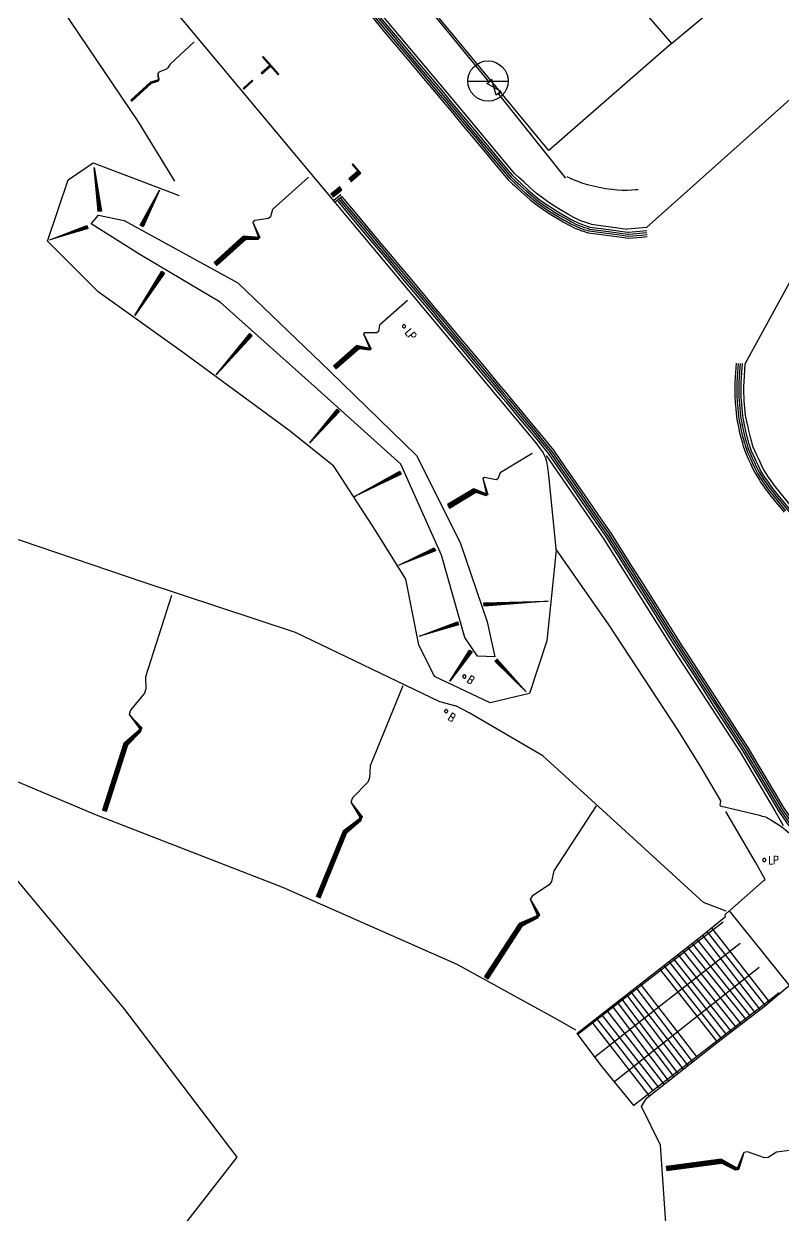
# Model space of a CAD drawing. Extents: x 427500 to 429848, y 434500 to 436505.
# Drawn here: x 429253.1 to 429290.8, y 435198.9 to 435258.1 of the extents above; entities that cross this region are included whole.
import ezdxf

# ---------------------------------------------------------------- set-up
doc = ezdxf.new("R2010")
doc.units = 0
doc.layers.get('0').update_dxf_attribs({"color": 222})
doc.layers.add('LPTIP_Ex_Base', color=8, linetype='Continuous')
doc.styles.get("Standard").update_dxf_attribs({"font": 'romans.shx'})

# ---------------------------------------------------------------- blocks, each defined once
blk = doc.blocks.new('MH_LINE')
at = {"color": 0, "linetype": 'ByBlock', "flags": 128}
blk.add_lwpolyline([(-0.5, 0), (0.5, 0)], dxfattribs=at)
blk = doc.blocks.new('GATE')
at = {"color": 0, "linetype": 'ByBlock', "flags": 128}
for points in [[(-0.450902, 0), (-0.451904, 0.007014), (-0.455912, 0.014028), (-0.460922, 0.019038), (-0.467936, 0.023046), (-0.475952, 0.024048), (-0.482966, 0.023046), (-0.48998, 0.019038), (-0.49499, 0.014028), (-0.498998, 0.007014), (-0.5, 0), (-0.498998, -0.007014), (-0.49499, -0.014028), (-0.48998, -0.019038), (-0.482966, -0.023046), (-0.475952, -0.024048), (-0.467936, -0.023046), (-0.460922, -0.019038), (-0.455912, -0.014028), (-0.451904, -0.007014)], [(-0.475952, 0.024048), (-0.475952, 0.078156), (0.475952, -0.078156), (0.475952, -0.024048)], [(-0.475952, -0.024048), (-0.475952, -0.078156), (0.475952, 0.078156), (0.475952, 0.024048)], [(-0.450902, 0), (-0.451904, -0.007014)], [(0.5, 0), (0.498998, 0.007014), (0.49499, 0.014028), (0.48998, 0.019038), (0.482966, 0.023046), (0.475952, 0.024048), (0.467936, 0.023046), (0.460922, 0.019038), (0.455912, 0.014028), (0.451904, 0.007014), (0.450902, 0), (0.451904, -0.007014), (0.455912, -0.014028), (0.460922, -0.019038), (0.467936, -0.023046), (0.475952, -0.024048), (0.482966, -0.023046), (0.48998, -0.019038), (0.49499, -0.014028), (0.498998, -0.007014)], [(0.5, 0), (0.498998, -0.007014)]]:
    blk.add_lwpolyline(points, dxfattribs=at)
blk = doc.blocks.new('CIRCL')
at = {"color": 0, "linetype": 'ByBlock', "flags": 128}
for points in [[(0.5, 0), (0.475, 0.154), (0.404, 0.293), (0.293, 0.404), (0.154, 0.475), (0, 0.5), (-0.154, 0.475), (-0.293, 0.404), (-0.404, 0.293), (-0.475, 0.154), (-0.5, 0), (-0.475, -0.154), (-0.404, -0.293), (-0.293, -0.404), (-0.154, -0.475), (0, -0.5), (0.154, -0.475), (0.293, -0.404), (0.404, -0.293), (0.475, -0.154)], [(0.5, 0), (0.475, -0.154)]]:
    blk.add_lwpolyline(points, dxfattribs=at)
blk = doc.blocks.new('MH_BANK_L')
at = {"color": 0, "linetype": 'ByBlock', "flags": 128}
for points in [[(-0.19, 0.02005), (-0.5, 0.02005)], [(-0.5, 0.02005), (-0.5, 0.00005)], [(-0.5, 0.01905), (-0.19, 0.01905)], [(-0.5, 0.01795), (-0.19, 0.01795)], [(-0.5, 0.01695), (-0.19, 0.01695)], [(-0.5, 0.01595), (-0.19, 0.01595)], [(-0.5, 0.01495), (-0.19, 0.01495)], [(-0.5, 0.01395), (-0.19, 0.01395)], [(-0.5, 0.01305), (-0.19, 0.01305)], [(-0.5, 0.01205), (-0.19, 0.01205)], [(-0.5, 0.01105), (-0.19, 0.01105)], [(-0.5, 0.01005), (-0.19, 0.01005)], [(-0.5, 0.00905), (-0.19, 0.00905)], [(-0.5, 0.00805), (-0.19, 0.00805)], [(-0.5, 0.00695), (-0.19, 0.00695)], [(-0.5, 0.00595), (-0.19, 0.00595)], [(-0.5, 0.00495), (-0.19, 0.00495)], [(-0.5, 0.00405), (-0.19, 0.00405)], [(-0.5, 0.00295), (-0.19, 0.00295)], [(-0.5, 0.00195), (-0.19, 0.00195)], [(-0.5, 0.00105), (-0.19, 0.00105)], [(-0.5, 0.00005), (-0.19, 0.00005)], [(-0.19, 0.00005), (-0.19, 0.02005)], [(-0.1, -0.04005), (-0.19, 0.02005)], [(-0.19, 0.01905), (-0.101, -0.03995)], [(-0.19, 0.01795), (-0.102, -0.04005)], [(-0.19, 0.01695), (-0.1031, -0.03995)], [(-0.19, 0.01595), (-0.1042, -0.04005)], [(-0.19, 0.01495), (-0.1052, -0.03995)], [(-0.19, 0.01395), (-0.1062, -0.03995)], [(-0.19, 0.01305), (-0.1072, -0.03995)], [(-0.19, 0.01205), (-0.108, -0.03995)], [(-0.19, 0.01105), (-0.109, -0.03995)], [(-0.19, 0.01005), (-0.11, -0.04005)], [(-0.19, 0.00905), (-0.1112, -0.03995)], [(-0.19, 0.00805), (-0.19, 0.00695)], [(-0.19, 0.00805), (-0.1124, -0.04005)], [(-0.19, 0.00695), (-0.1135, -0.03995)], [(-0.19, 0.00595), (-0.1144, -0.03995)], [(-0.19, 0.00495), (-0.1154, -0.03995)], [(-0.19, 0.00405), (-0.1163, -0.03995)], [(-0.19, 0.00295), (-0.1173, -0.03995)], [(-0.19, 0.00195), (-0.1183, -0.03995)], [(-0.19, 0.00105), (-0.1191, -0.04005)], [(-0.19, 0.00005), (-0.12, -0.04005)], [(-0.0601, 0.04005), (-0.11, -0.04005)], [(-0.0601, 0.04005), (-0.109, -0.03995)], [(-0.0601, 0.04005), (-0.108, -0.03995)], [(-0.0601, 0.04005), (-0.1072, -0.03995)], [(-0.0601, 0.04005), (-0.1062, -0.03995)], [(-0.0601, 0.04005), (-0.1058, -0.03085)], [(-0.0601, 0.04005), (-0.1055, -0.03155)], [(-0.0601, 0.04005), (-0.1052, -0.03995)], [(-0.0601, 0.04005), (-0.1042, -0.04005)], [(-0.0601, 0.04005), (-0.1031, -0.03995)], [(-0.0601, 0.04005), (-0.102, -0.04005)], [(-0.0601, 0.04005), (-0.101, -0.03995)], [(-0.0601, 0.04005), (-0.1, -0.04005)], [(-0.0601, 0.04005), (-0.1, -0.04005)], [(-0.04, 0.04005), (-0.0601, 0.04005)], [(0.05, 0.00005), (-0.04, 0.04005)], [(0.07, 0.00005), (0.05, 0.00005)], [(0.12, 0.02005), (0.07, 0.00005)], [(0.5, 0.02005), (0.12, 0.02005)], [(-0.1, -0.04005), (-0.12, -0.04005)], [(-0.1058, -0.03085), (-0.1137, -0.03085)], [(-0.1055, -0.03155), (-0.1127, -0.03155)], [(-0.1059, -0.03225), (-0.1116, -0.03225)], [(-0.1065, -0.03295), (-0.1105, -0.03295)], [(-0.107, -0.03375), (-0.1094, -0.03375)], [(-0.1075, -0.03445), (-0.1083, -0.03445)], [(-0.1055, -0.03155), (-0.1077, -0.03485)]]:
    blk.add_lwpolyline(points, dxfattribs=at)
blk = doc.blocks.new('MH_BANK_S')
at = {"color": 0, "linetype": 'ByBlock', "flags": 128}
for points in [[(-0.5, -0.109), (-0.5, 0.109)], [(-0.5, 0.109), (0.5, 0)], [(-0.5, -0.109), (-0.5, 0.109)], [(0.5, 0), (-0.5, -0.109)], [(-0.495, -0.109), (-0.495, 0.109)], [(-0.49, -0.108), (-0.49, 0.108)], [(-0.485, -0.108), (-0.485, 0.108)], [(-0.48, -0.107), (-0.48, 0.107)], [(-0.475, -0.107), (-0.475, 0.107)], [(-0.47, -0.106), (-0.47, 0.106)], [(-0.465, -0.105), (-0.465, 0.106)], [(-0.46, -0.105), (-0.46, 0.105)], [(-0.455, -0.104), (-0.455, 0.105)], [(-0.45, -0.104), (-0.45, 0.104)], [(-0.445, -0.103), (-0.445, 0.103)], [(-0.44, -0.103), (-0.44, 0.103)], [(-0.435, -0.102), (-0.435, 0.102)], [(-0.43, -0.102), (-0.43, 0.102)], [(-0.425, -0.101), (-0.425, 0.101)], [(-0.42, -0.101), (-0.42, 0.101)], [(-0.415, -0.1), (-0.415, 0.1)], [(-0.41, -0.099), (-0.41, 0.1)], [(-0.405, -0.099), (-0.405, 0.099)], [(-0.4, -0.098), (-0.4, 0.098)], [(-0.395, -0.098), (-0.395, 0.098)], [(-0.39, -0.097), (-0.39, 0.097)], [(-0.385, -0.097), (-0.385, 0.097)], [(-0.38, -0.096), (-0.38, 0.096)], [(-0.375, -0.096), (-0.375, 0.096)], [(-0.37, -0.095), (-0.37, 0.095)], [(-0.365, -0.094), (-0.365, 0.095)], [(-0.36, -0.094), (-0.36, 0.094)], [(-0.355, -0.093), (-0.355, 0.094)], [(-0.35, -0.093), (-0.35, 0.093)], [(-0.345, -0.092), (-0.345, 0.092)], [(-0.34, -0.092), (-0.34, 0.092)], [(-0.335, -0.091), (-0.335, 0.091)], [(-0.33, -0.091), (-0.33, 0.091)], [(-0.325, -0.09), (-0.325, 0.09)], [(-0.32, -0.09), (-0.32, 0.09)], [(-0.315, -0.089), (-0.315, 0.089)], [(-0.31, -0.088), (-0.31, 0.089)], [(-0.305, -0.088), (-0.305, 0.088)], [(-0.3, -0.087), (-0.3, 0.088)], [(-0.295, -0.087), (-0.295, 0.087)], [(-0.29, -0.086), (-0.29, 0.086)], [(-0.285, -0.086), (-0.285, 0.086)], [(-0.28, -0.085), (-0.28, 0.085)], [(-0.275, -0.085), (-0.275, 0.085)], [(-0.27, -0.084), (-0.27, 0.084)], [(-0.265, -0.084), (-0.265, 0.084)], [(-0.26, -0.083), (-0.26, 0.083)], [(-0.255, -0.082), (-0.255, 0.083)], [(-0.25, -0.082), (-0.25, 0.082)], [(-0.245, -0.081), (-0.245, 0.082)], [(-0.24, -0.081), (-0.24, 0.081)], [(-0.235, -0.08), (-0.235, 0.08)], [(-0.23, -0.08), (-0.23, 0.08)], [(-0.225, -0.079), (-0.225, 0.079)], [(-0.22, -0.079), (-0.22, 0.079)], [(-0.215, -0.078), (-0.215, 0.078)], [(-0.21, -0.078), (-0.21, 0.078)], [(-0.205, -0.077), (-0.205, 0.077)], [(-0.2, -0.076), (-0.2, 0.077)], [(-0.195, -0.076), (-0.195, 0.076)], [(-0.19, -0.075), (-0.19, 0.076)], [(-0.185, -0.075), (-0.185, 0.075)], [(-0.18, -0.074), (-0.18, 0.074)], [(-0.175, -0.074), (-0.175, 0.074)], [(-0.17, -0.073), (-0.17, 0.073)], [(-0.165, -0.073), (-0.165, 0.073)], [(-0.16, -0.072), (-0.16, 0.072)], [(-0.155, -0.072), (-0.155, 0.072)], [(-0.15, -0.071), (-0.15, 0.071)], [(-0.145, -0.07), (-0.145, 0.071)], [(-0.14, -0.07), (-0.14, 0.07)], [(-0.135, -0.069), (-0.135, 0.07)], [(-0.13, -0.069), (-0.13, 0.069)], [(-0.125, -0.068), (-0.125, 0.068)], [(-0.12, -0.068), (-0.12, 0.068)], [(-0.115, -0.067), (-0.115, 0.067)], [(-0.11, -0.067), (-0.11, 0.067)], [(-0.105, -0.066), (-0.105, 0.066)], [(-0.1, -0.066), (-0.1, 0.066)], [(-0.095, -0.065), (-0.095, 0.065)], [(-0.09, -0.064), (-0.09, 0.065)], [(-0.085, -0.064), (-0.085, 0.064)], [(-0.08, -0.063), (-0.08, 0.063)], [(-0.075, -0.063), (-0.075, 0.063)], [(-0.07, -0.062), (-0.07, 0.062)], [(-0.065, -0.062), (-0.065, 0.062)], [(-0.06, -0.061), (-0.06, 0.061)], [(-0.055, -0.061), (-0.055, 0.061)], [(-0.05, -0.06), (-0.05, 0.06)], [(-0.045, -0.059), (-0.045, 0.06)], [(-0.04, -0.059), (-0.04, 0.059)], [(-0.035, -0.058), (-0.035, 0.059)], [(-0.03, -0.058), (-0.03, 0.058)], [(-0.025, -0.057), (-0.025, 0.057)], [(-0.02, -0.057), (-0.02, 0.057)], [(-0.015, -0.056), (-0.015, 0.056)], [(-0.01, -0.056), (-0.01, 0.056)], [(-0.005, -0.055), (-0.005, 0.055)], [(0, -0.055), (0, 0.055)], [(0.005, -0.054), (0.005, 0.054)], [(0.01, -0.053), (0.01, 0.054)], [(0.015, -0.053), (0.015, 0.053)], [(0.02, -0.052), (0.02, 0.053)], [(0.025, -0.052), (0.025, 0.052)], [(0.03, -0.051), (0.03, 0.051)], [(0.035, -0.051), (0.035, 0.051)], [(0.04, -0.05), (0.04, 0.05)], [(0.045, -0.05), (0.045, 0.05)], [(0.05, -0.049), (0.05, 0.049)], [(0.055, -0.049), (0.055, 0.049)], [(0.06, -0.048), (0.06, 0.048)], [(0.065, -0.047), (0.065, 0.048)], [(0.07, -0.047), (0.07, 0.047)], [(0.075, -0.046), (0.075, 0.047)], [(0.08, -0.046), (0.08, 0.046)], [(0.085, -0.045), (0.085, 0.045)], [(0.09, -0.045), (0.09, 0.045)], [(0.095, -0.044), (0.095, 0.044)], [(0.1, -0.044), (0.1, 0.044)], [(0.105, -0.043), (0.105, 0.043)], [(0.11, -0.043), (0.11, 0.043)], [(0.115, -0.042), (0.115, 0.042)], [(0.12, -0.041), (0.12, 0.042)], [(0.125, -0.041), (0.125, 0.041)], [(0.13, -0.04), (0.13, 0.041)], [(0.135, -0.04), (0.135, 0.04)], [(0.14, -0.039), (0.14, 0.039)], [(0.145, -0.039), (0.145, 0.039)], [(0.15, -0.038), (0.15, 0.038)], [(0.155, -0.038), (0.155, 0.038)], [(0.16, -0.037), (0.16, 0.037)], [(0.165, -0.037), (0.165, 0.037)], [(0.17, -0.036), (0.17, 0.036)], [(0.175, -0.035), (0.175, 0.036)], [(0.18, -0.035), (0.18, 0.035)], [(0.185, -0.034), (0.185, 0.035)], [(0.19, -0.034), (0.19, 0.034)], [(0.195, -0.033), (0.195, 0.033)], [(0.2, -0.033), (0.2, 0.033)], [(0.205, -0.032), (0.205, 0.032)], [(0.21, -0.032), (0.21, 0.032)], [(0.215, -0.031), (0.215, 0.031)], [(0.22, -0.031), (0.22, 0.031)], [(0.225, -0.03), (0.225, 0.03)], [(0.23, -0.029), (0.23, 0.03)], [(0.235, -0.029), (0.235, 0.029)], [(0.24, -0.028), (0.24, 0.028)], [(0.245, -0.028), (0.245, 0.028)], [(0.25, -0.027), (0.25, 0.027)], [(0.255, -0.027), (0.255, 0.027)], [(0.26, -0.026), (0.26, 0.026)], [(0.265, -0.026), (0.265, 0.026)], [(0.27, -0.025), (0.27, 0.025)], [(0.275, -0.025), (0.275, 0.025)], [(0.28, -0.024), (0.28, 0.024)], [(0.285, -0.023), (0.285, 0.024)], [(0.29, -0.023), (0.29, 0.023)], [(0.295, -0.022), (0.295, 0.022)], [(0.3, -0.022), (0.3, 0.022)], [(0.305, -0.021), (0.305, 0.021)], [(0.31, -0.021), (0.31, 0.021)], [(0.315, -0.02), (0.315, 0.02)], [(0.32, -0.02), (0.32, 0.02)], [(0.325, -0.019), (0.325, 0.019)], [(0.33, -0.018), (0.33, 0.019)], [(0.335, -0.018), (0.335, 0.018)], [(0.34, -0.017), (0.34, 0.018)], [(0.345, -0.017), (0.345, 0.017)], [(0.35, -0.016), (0.35, 0.016)], [(0.355, -0.016), (0.355, 0.016)], [(0.36, -0.015), (0.36, 0.015)], [(0.365, -0.015), (0.365, 0.015)], [(0.37, -0.014), (0.37, 0.014)], [(0.375, -0.014), (0.375, 0.014)], [(0.38, -0.013), (0.38, 0.013)], [(0.385, -0.012), (0.385, 0.013)], [(0.39, -0.012), (0.39, 0.012)], [(0.395, -0.011), (0.395, 0.012)], [(0.4, -0.011), (0.4, 0.011)], [(0.405, -0.01), (0.405, 0.01)], [(0.41, -0.01), (0.41, 0.01)], [(0.415, -0.009), (0.415, 0.009)], [(0.42, -0.009), (0.42, 0.009)], [(0.425, -0.008), (0.425, 0.008)], [(0.43, -0.008), (0.43, 0.008)], [(0.435, -0.007), (0.435, 0.007)], [(0.44, -0.006), (0.44, 0.007)], [(0.445, -0.006), (0.445, 0.006)], [(0.45, -0.005), (0.45, 0.006)], [(0.455, -0.005), (0.455, 0.005)], [(0.46, -0.004), (0.46, 0.004)], [(0.465, -0.004), (0.465, 0.004)], [(0.47, -0.003), (0.47, 0.003)], [(0.475, -0.003), (0.475, 0.003)], [(0.48, -0.002), (0.48, 0.002)], [(0.485, -0.002), (0.485, 0.002)], [(0.49, -0.001), (0.49, 0.001)], [(0.495, 0), (0.495, 0.001)]]:
    blk.add_lwpolyline(points, dxfattribs=at)

msp = doc.modelspace()

# ---------------------------------------------------------------- linework, layer by layer
at = {"layer": 'LPTIP_Ex_Base', "color": 251, "true_color": 0x636466}
for p, q in [((429279.72, 435263.56), (429285.25, 435257.1)), ((429285.25, 435257.1), (429289.35, 435260.55)), ((429274.15, 435257.85), (429273.71, 435258.37)), ((429278.99, 435251.99), (429274.15, 435257.85)), ((429285.25, 435257.1), (429279.15, 435251.8)), ((429284.004, 435247.969), (429291.6, 435254.75)), ((429279.15, 435251.8), (429278.99, 435251.99)), ((429288.896, 435241.207), (429291.614, 435246.162)), ((429288.896, 435241.207), (429288.896, 435241.207)), ((429288.896, 435241.207), (429288.896, 435241.207))]:
    msp.add_line(p, q, dxfattribs=at)
at = {"layer": 'LPTIP_Ex_Base', "color": 251, "true_color": 0x636466, "flags": 128}
for points in [[(429260.595, 435250.267), (429258.781, 435253.215), (429254.992, 435258.83), (429249.628, 435264.559), (429241.158, 435274.006), (429233.656, 435282.713), (429225.857, 435291.355), (429221.504, 435296.555), (429214.582, 435305.157), (429208.413, 435311.407), (429201.187, 435316.07), (429198.158, 435317.935)], [(429258.209, 435261.59), (429264.695, 435253.809), (429271.344, 435245.855), (429276.661, 435239.507), (429278.509, 435237.282), (429278.682, 435237.058), (429278.796, 435236.902), (429278.872, 435236.783), (429278.928, 435236.67), (429278.985, 435236.532), (429279.039, 435236.354), (429279.078, 435236.156), (429279.105, 435235.962), (429279.125, 435235.794), (429279.142, 435235.676), (429279.501, 435232.015)], [(429281.252, 435248.135), (429281.148, 435248.17), (429281.007, 435248.214), (429280.834, 435248.273), (429280.631, 435248.356), (429280.402, 435248.468), (429280.133, 435248.618), (429279.82, 435248.799), (429279.486, 435249.002), (429279.153, 435249.219), (429278.841, 435249.439), (429278.532, 435249.684), (429278.213, 435249.96), (429277.91, 435250.236), (429277.65, 435250.478), (429277.459, 435250.654), (429274.357, 435254.381), (429268.522, 435261.34)], [(429270.364, 435258.442), (429271.007, 435257.676), (429271.649, 435256.91), (429272.292, 435256.143), (429272.934, 435255.377), (429273.577, 435254.611), (429274.012, 435254.092), (429274.218, 435253.844), (429274.858, 435253.075), (429275.498, 435252.307), (429276.138, 435251.538), (429276.778, 435250.77), (429277.135, 435250.341), (429277.344, 435250.148), (429277.464, 435250.037), (429277.606, 435249.904), (429277.914, 435249.624), (429278.21, 435249.368), (429278.246, 435249.337), (429278.57, 435249.079), (429278.9, 435248.846), (429279.019, 435248.769), (429279.247, 435248.621), (429279.59, 435248.412), (429279.874, 435248.247), (429279.911, 435248.226), (429280.193, 435248.07), (429280.445, 435247.946), (429280.675, 435247.852), (429280.784, 435247.814), (429280.868, 435247.786), (429281.009, 435247.742), (429281.108, 435247.708), (429281.771, 435247.619), (429282.762, 435247.487), (429283.091, 435247.444), (429283.768, 435247.498), (429284.04, 435247.52), (429284.04, 435247.52)], [(429270.441, 435258.506), (429271.083, 435257.74), (429271.726, 435256.974), (429272.368, 435256.208), (429273.011, 435255.441), (429273.654, 435254.675), (429274.088, 435254.156), (429274.295, 435253.908), (429274.935, 435253.139), (429275.575, 435252.371), (429276.215, 435251.602), (429276.855, 435250.834), (429277.203, 435250.415), (429277.412, 435250.221), (429277.532, 435250.11), (429277.673, 435249.978), (429277.981, 435249.698), (429278.275, 435249.443), (429278.308, 435249.415), (429278.632, 435249.157), (429278.958, 435248.928), (429279.073, 435248.853), (429279.3, 435248.706), (429279.642, 435248.498), (429279.924, 435248.334), (429279.96, 435248.314), (429280.241, 435248.158), (429280.489, 435248.035), (429280.713, 435247.945), (429280.817, 435247.909), (429280.898, 435247.881), (429281.039, 435247.837), (429281.14, 435247.803), (429281.784, 435247.718), (429282.776, 435247.586), (429283.083, 435247.544), (429283.76, 435247.598), (429284.032, 435247.62), (429284.032, 435247.62)], [(429270.631, 435258.435), (429271.273, 435257.669), (429271.916, 435256.903), (429272.559, 435256.137), (429273.201, 435255.37), (429273.844, 435254.604), (429274.165, 435254.221), (429274.485, 435253.837), (429275.124, 435253.068), (429275.764, 435252.3), (429276.404, 435251.531), (429277.044, 435250.763), (429277.28, 435250.479), (429277.48, 435250.295), (429277.741, 435250.052), (429277.748, 435250.046), (429278.048, 435249.773), (429278.372, 435249.492), (429278.504, 435249.387), (429278.692, 435249.238), (429279.012, 435249.012), (429279.326, 435248.809), (429279.354, 435248.79), (429279.692, 435248.584), (429280.009, 435248.401), (429280.19, 435248.3), (429280.287, 435248.246), (429280.527, 435248.128), (429280.745, 435248.039), (429280.929, 435247.976), (429281.071, 435247.932), (429281.12, 435247.915), (429281.181, 435247.896), (429282.119, 435247.77), (429283.075, 435247.643), (429283.121, 435247.647), (429284.024, 435247.72), (429284.024, 435247.72)], [(429270.708, 435258.5), (429271.35, 435257.733), (429271.993, 435256.967), (429272.635, 435256.201), (429273.278, 435255.435), (429273.92, 435254.668), (429274.242, 435254.285), (429274.562, 435253.901), (429275.201, 435253.132), (429275.841, 435252.364), (429276.481, 435251.595), (429277.121, 435250.827), (429277.348, 435250.553), (429277.548, 435250.368), (429277.809, 435250.125), (429277.815, 435250.119), (429278.113, 435249.849), (429278.437, 435249.568), (429278.567, 435249.465), (429278.75, 435249.319), (429279.07, 435249.094), (429279.38, 435248.893), (429279.406, 435248.876), (429279.744, 435248.67), (429280.059, 435248.487), (429280.239, 435248.387), (429280.332, 435248.336), (429280.571, 435248.218), (429280.783, 435248.132), (429280.961, 435248.071), (429281.101, 435248.027), (429281.152, 435248.01), (429281.194, 435247.995), (429282.132, 435247.869), (429283.067, 435247.743), (429283.113, 435247.747), (429284.016, 435247.819), (429284.016, 435247.819)], [(429197.398, 435251.038), (429203.636, 435249.048), (429206.794, 435248.067), (429213.655, 435245.608), (429222.057, 435242.86), (429230.345, 435240.033), (429238.123, 435237.43), (429244.435, 435235.331), (429258.999, 435230.382), (429266.57, 435227.886), (429273.727, 435224.435), (429274.534, 435224.22)], [(429279.516, 435231.946), (429279.062, 435227.449), (429278.197, 435224.831), (429276.25, 435224.372), (429273.487, 435225.69), (429272.698, 435227.251), (429272.058, 435230.506), (429270.578, 435232.888), (429268.485, 435236.123), (429266.265, 435237.895), (429261.028, 435241.751), (429256.792, 435244.787), (429254.264, 435247.301), (429255.297, 435250.342), (429256.537, 435251.18), (429260.813, 435249.563)], [(429280.051, 435250.5), (429280.184, 435250.444), (429280.368, 435250.363), (429280.589, 435250.271), (429280.832, 435250.18), (429281.082, 435250.102), (429281.355, 435250.036), (429281.658, 435249.972), (429281.972, 435249.916), (429282.276, 435249.869), (429282.549, 435249.837), (429282.801, 435249.824), (429283.045, 435249.829), (429283.267, 435249.842), (429283.452, 435249.857), (429283.586, 435249.865)], [(429268.827, 435249.591), (429268.49, 435249.314), (429268.49, 435249.314)], [(429268.89, 435249.514), (429268.554, 435249.237), (429268.554, 435249.237)], [(429268.675, 435249.282), (429269.316, 435248.514), (429269.958, 435247.747), (429270.599, 435246.98), (429271.24, 435246.213), (429271.459, 435245.951), (429271.882, 435245.446), (429272.524, 435244.679), (429273.166, 435243.913), (429273.808, 435243.146), (429274.451, 435242.379), (429275.093, 435241.613), (429275.735, 435240.846), (429276.377, 435240.08), (429276.776, 435239.603), (429277.018, 435239.312), (429277.657, 435238.543), (429278.296, 435237.774), (429278.626, 435237.376), (429278.93, 435237.001), (429279.141, 435236.741), (429279.141, 435236.741)], [(429268.752, 435249.346), (429269.393, 435248.579), (429270.034, 435247.811), (429270.676, 435247.044), (429271.317, 435246.277), (429271.536, 435246.015), (429271.959, 435245.51), (429272.601, 435244.743), (429273.243, 435243.977), (429273.885, 435243.21), (429274.527, 435242.444), (429275.169, 435241.677), (429275.812, 435240.91), (429276.454, 435240.144), (429276.853, 435239.667), (429277.095, 435239.376), (429277.734, 435238.607), (429278.373, 435237.838), (429278.704, 435237.439), (429279.007, 435237.064), (429279.218, 435236.804), (429279.218, 435236.804)], [(429268.82, 435249.42), (429269.461, 435248.653), (429270.103, 435247.885), (429270.744, 435247.118), (429271.385, 435246.351), (429271.612, 435246.079), (429272.027, 435245.584), (429272.669, 435244.817), (429273.311, 435244.051), (429273.954, 435243.284), (429274.596, 435242.518), (429275.238, 435241.751), (429275.88, 435240.984), (429276.522, 435240.218), (429276.93, 435239.731), (429277.163, 435239.45), (429277.802, 435238.681), (429278.441, 435237.912), (429278.783, 435237.501), (429279.075, 435237.139), (429279.305, 435236.855), (429279.305, 435236.855)], [(429268.897, 435249.484), (429269.538, 435248.717), (429270.179, 435247.949), (429270.821, 435247.182), (429271.462, 435246.415), (429271.689, 435246.143), (429272.104, 435245.648), (429272.746, 435244.882), (429273.388, 435244.115), (429274.03, 435243.348), (429274.672, 435242.582), (429275.315, 435241.815), (429275.957, 435241.049), (429276.599, 435240.282), (429277.007, 435239.795), (429277.24, 435239.514), (429277.879, 435238.745), (429278.518, 435237.976), (429278.86, 435237.563), (429279.153, 435237.202), (429279.383, 435236.917), (429279.383, 435236.917)], [(429281.252, 435248.135), (429283.055, 435247.893)], [(429284.004, 435247.969), (429283.055, 435247.893)], [(429172.396, 435246.068), (429174.629, 435246.654), (429182.169, 435247.05), (429189.744, 435245.901), (429196.594, 435243.583), (429204.254, 435240.37), (429211.199, 435237.34), (429219.713, 435234.496), (429226.44, 435231.583), (429234.354, 435227.415), (429238.13, 435225.837), (429246.916, 435222.927), (429256.603, 435218.846), (429265.939, 435215.22), (429274.596, 435211.404), (429279.581, 435208.657), (429280.471, 435208.138)], [(429288.447, 435241.233), (429288.393, 435240.316), (429288.391, 435240.233), (429288.388, 435240.119), (429288.386, 435239.927), (429288.387, 435239.733), (429288.393, 435239.54), (429288.4, 435239.374), (429288.402, 435239.345), (429288.41, 435239.229), (429288.415, 435239.153), (429288.431, 435238.961), (429288.451, 435238.769), (429288.475, 435238.577), (429288.507, 435238.364), (429288.532, 435238.241), (429288.535, 435238.231), (429288.567, 435238.07), (429288.61, 435237.866), (429288.66, 435237.649), (429288.713, 435237.447), (429288.76, 435237.278), (429288.767, 435237.255), (429288.806, 435237.114), (429288.863, 435236.935), (429288.945, 435236.726), (429289.055, 435236.492), (429289.135, 435236.319), (429289.161, 435236.264), (429289.268, 435236.023), (429289.424, 435235.722), (429289.604, 435235.431), (429289.665, 435235.333), (429290.024, 435234.829), (429290.197, 435234.618), (429290.829, 435233.843)], [(429288.547, 435241.227), (429288.493, 435240.31), (429288.491, 435240.23), (429288.488, 435240.118), (429288.486, 435239.926), (429288.487, 435239.734), (429288.493, 435239.543), (429288.5, 435239.379), (429288.502, 435239.35), (429288.51, 435239.236), (429288.514, 435239.161), (429288.531, 435238.97), (429288.551, 435238.779), (429288.575, 435238.589), (429288.606, 435238.379), (429288.63, 435238.262), (429288.633, 435238.251), (429288.665, 435238.091), (429288.708, 435237.886), (429288.758, 435237.671), (429288.81, 435237.472), (429288.857, 435237.305), (429288.863, 435237.282), (429288.901, 435237.145), (429288.959, 435236.965), (429289.038, 435236.763), (429289.146, 435236.534), (429289.226, 435236.361), (429289.252, 435236.304), (429289.359, 435236.064), (429289.512, 435235.768), (429289.689, 435235.483), (429289.746, 435235.392), (429290.106, 435234.887), (429290.274, 435234.681), (429290.906, 435233.906)], [(429288.647, 435241.221), (429288.593, 435240.307), (429288.591, 435240.222), (429288.588, 435240.115), (429288.586, 435239.926), (429288.587, 435239.737), (429288.593, 435239.548), (429288.6, 435239.384), (429288.602, 435239.357), (429288.611, 435239.217), (429288.614, 435239.168), (429288.63, 435238.98), (429288.65, 435238.792), (429288.674, 435238.604), (429288.703, 435238.405), (429288.728, 435238.282), (429288.741, 435238.22), (429288.763, 435238.111), (429288.806, 435237.909), (429288.854, 435237.697), (429288.906, 435237.499), (429288.953, 435237.332), (429288.977, 435237.245), (429288.997, 435237.172), (429289.052, 435237.002), (429289.129, 435236.805), (429289.236, 435236.576), (429289.343, 435236.346), (429289.357, 435236.314), (429289.45, 435236.107), (429289.598, 435235.821), (429289.829, 435235.447), (429289.842, 435235.43), (429290.185, 435234.948), (429290.445, 435234.629), (429291.078, 435233.854)], [(429288.747, 435241.216), (429288.693, 435240.301), (429288.691, 435240.219), (429288.688, 435240.114), (429288.686, 435239.925), (429288.687, 435239.738), (429288.693, 435239.55), (429288.7, 435239.389), (429288.702, 435239.362), (429288.711, 435239.224), (429288.714, 435239.177), (429288.73, 435238.989), (429288.75, 435238.802), (429288.773, 435238.616), (429288.801, 435238.42), (429288.826, 435238.302), (429288.839, 435238.24), (429288.861, 435238.131), (429288.903, 435237.929), (429288.952, 435237.719), (429289.003, 435237.525), (429289.049, 435237.358), (429289.073, 435237.272), (429289.093, 435237.202), (429289.147, 435237.033), (429289.222, 435236.842), (429289.327, 435236.619), (429289.434, 435236.388), (429289.449, 435236.355), (429289.538, 435236.153), (429289.686, 435235.866), (429289.914, 435235.5), (429289.923, 435235.488), (429290.263, 435235.011), (429290.523, 435234.692), (429291.155, 435233.918)], [(429288.948, 435238.454), (429288.921, 435238.636), (429288.899, 435238.82), (429288.879, 435239.003), (429288.864, 435239.188), (429288.851, 435239.372), (429288.85, 435239.397), (429288.843, 435239.556), (429288.837, 435239.741), (429288.836, 435239.926), (429288.838, 435240.111), (429288.843, 435240.295), (429288.896, 435241.207)], [(429288.948, 435238.454), (429288.973, 435238.332), (429289.008, 435238.161), (429289.05, 435237.962), (429289.097, 435237.756), (429289.148, 435237.564), (429289.194, 435237.398), (429289.237, 435237.244), (429289.288, 435237.085), (429289.359, 435236.903), (429289.463, 435236.682), (429289.571, 435236.449), (429289.674, 435236.217), (429289.816, 435235.942), (429290.038, 435235.584), (429290.383, 435235.101), (429291.543, 435233.68)], [(429279.303, 435236.858), (429279.871, 435236.035), (429280.44, 435235.212), (429281.008, 435234.389), (429281.577, 435233.567), (429282.145, 435232.744), (429282.149, 435232.738), (429282.678, 435231.9), (429283.212, 435231.055), (429283.746, 435230.209), (429284.28, 435229.364), (429284.814, 435228.518), (429285.347, 435227.672), (429285.644, 435227.202), (429285.886, 435226.829), (429286.43, 435225.99), (429286.974, 435225.151), (429287.518, 435224.312), (429288.062, 435223.473), (429288.606, 435222.633), (429288.943, 435222.113), (429289.135, 435221.788), (429289.645, 435220.927), (429290.154, 435220.067), (429290.663, 435219.206), (429290.677, 435219.184), (429291.232, 435218.38)], [(429279.385, 435236.914), (429279.954, 435236.092), (429280.522, 435235.269), (429281.091, 435234.446), (429281.659, 435233.624), (429282.228, 435232.801), (429282.233, 435232.793), (429282.763, 435231.954), (429283.297, 435231.108), (429283.83, 435230.263), (429284.364, 435229.417), (429284.898, 435228.571), (429285.432, 435227.726), (429285.729, 435227.256), (429285.97, 435226.884), (429286.514, 435226.044), (429287.058, 435225.205), (429287.602, 435224.366), (429288.146, 435223.527), (429288.69, 435222.688), (429289.028, 435222.165), (429289.221, 435221.839), (429289.731, 435220.978), (429290.24, 435220.118), (429290.75, 435219.257), (429290.761, 435219.238), (429291.314, 435218.436)], [(429198.55, 435236.251), (429205.433, 435233.205), (429215.646, 435229.883), (429224.38, 435225.096), (429233.275, 435219.169), (429242.186, 435215.014), (429243.582, 435213.661), (429249.68, 435217.799), (429251.747, 435216.765), (429258.039, 435209.208), (429263.663, 435201.823), (429256.741, 435192.917)], [(429279.015, 435236.659), (429281.857, 435232.545), (429285.35, 435227.013), (429288.646, 435221.928), (429290.375, 435219.007), (429290.776, 435218.326), (429290.754, 435218.272)], [(429279.138, 435236.744), (429279.707, 435235.921), (429280.275, 435235.098), (429280.844, 435234.276), (429281.412, 435233.453), (429281.98, 435232.631), (429281.982, 435232.628), (429282.514, 435231.787), (429283.047, 435230.941), (429283.581, 435230.095), (429284.115, 435229.25), (429284.649, 435228.404), (429285.183, 435227.559), (429285.476, 435227.094), (429285.721, 435226.715), (429286.265, 435225.876), (429286.809, 435225.037), (429287.353, 435224.198), (429287.897, 435223.359), (429288.441, 435222.52), (429288.773, 435222.007), (429288.97, 435221.674), (429289.48, 435220.813), (429289.989, 435219.953), (429290.499, 435219.092), (429290.505, 435219.082), (429291.068, 435218.266)], [(429279.221, 435236.801), (429279.789, 435235.978), (429280.358, 435235.155), (429280.926, 435234.333), (429281.495, 435233.51), (429282.063, 435232.687), (429282.066, 435232.683), (429282.598, 435231.84), (429283.132, 435230.994), (429283.666, 435230.149), (429284.2, 435229.303), (429284.733, 435228.458), (429285.267, 435227.612), (429285.56, 435227.148), (429285.805, 435226.77), (429286.349, 435225.931), (429286.893, 435225.092), (429287.437, 435224.252), (429287.981, 435223.413), (429288.525, 435222.574), (429288.858, 435222.06), (429289.056, 435221.725), (429289.566, 435220.864), (429290.075, 435220.004), (429290.584, 435219.144), (429290.589, 435219.136), (429291.15, 435218.323)], [(429287.666, 435219.285), (429287.696, 435219.517), (429286.693, 435221.19), (429285.583, 435222.977), (429282.148, 435228.226), (429279.501, 435232.015)], [(429287.959, 435214.04), (429286.834, 435214.464), (429282.754, 435218.189), (429278.864, 435221.751), (429275.208, 435223.886), (429274.534, 435224.22)], [(429287.665, 435219.263), (429289.607, 435218.791), (429289.752, 435218.754), (429289.844, 435218.729), (429289.91, 435218.708), (429289.975, 435218.681), (429290.063, 435218.637), (429290.179, 435218.571), (429290.306, 435218.491), (429290.437, 435218.404), (429290.566, 435218.315), (429290.684, 435218.232), (429290.797, 435218.149), (429290.911, 435218.061), (429291.016, 435217.978), (429291.105, 435217.907), (429291.168, 435217.856)], [(429288.143, 435214.07), (429289.844, 435215.563), (429289.9, 435215.612), (429289.409, 435216.46), (429287.945, 435218.983)], [(429280.541, 435207.964), (429286.684, 435212.757), (429287.926, 435213.769), (429287.906, 435213.858), (429288.108, 435214.045), (429291.1, 435210.322), (429290.982, 435210.236), (429289.838, 435209.279), (429287.488, 435207.486), (429283.979, 435204.723)], [(429280.59, 435207.918), (429287.812, 435213.503)], [(429290.11, 435209.532), (429287.249, 435213.199)], [(429289.412, 435208.983), (429286.541, 435212.616)], [(429289.622, 435209.161), (429286.797, 435212.834)], [(429289.89, 435209.372), (429287.021, 435213.028)], [(429288.646, 435212.419), (429281.459, 435206.804)], [(429288.703, 435208.436), (429285.818, 435212.059)], [(429288.95, 435208.655), (429286.054, 435212.245)], [(429289.173, 435208.813), (429286.278, 435212.428)], [(429287.966, 435207.91), (429285.127, 435211.528)], [(429288.205, 435208.08), (429285.351, 435211.676)], [(429288.452, 435208.274), (429285.568, 435211.88)], [(429282.436, 435205.586), (429289.598, 435211.252)], [(429287.517, 435207.558), (429284.672, 435211.17)], [(429287.731, 435207.703), (429284.883, 435211.33)], [(429286.282, 435206.574), (429283.482, 435210.236)], [(429286.525, 435206.776), (429283.706, 435210.428)], [(429285.561, 435205.991), (429282.785, 435209.679)], [(429285.816, 435206.205), (429283.021, 435209.871)], [(429286.055, 435206.391), (429283.226, 435210.05)], [(429290.581, 435209.973), (429283.374, 435204.379)], [(429284.877, 435205.448), (429282.042, 435209.11)], [(429285.087, 435205.63), (429282.311, 435209.314)], [(429285.355, 435205.82), (429282.561, 435209.519)], [(429281.292, 435208.527), (429284.112, 435204.878)], [(429284.35, 435205.088), (429281.537, 435208.707)], [(429284.61, 435205.274), (429281.774, 435208.924)], [(429280.541, 435207.964), (429281.809, 435206.284), (429283.372, 435204.371)], [(429301.47, 435122.61), (429301.167, 435124.691), (429299.792, 435132.961), (429298.268, 435140.043), (429295.47, 435147.444), (429294.645, 435152.447), (429293.392, 435159.216), (429293.284, 435165.226), (429291.622, 435170.581), (429289.841, 435176.655), (429287.778, 435180.878), (429286.431, 435188.975), (429286.249, 435192.199), (429285.048, 435197.345), (429284.695, 435202.411), (429283.755, 435204.332), (429283.979, 435204.723)]]:
    msp.add_lwpolyline(points, dxfattribs=at)
for points in [[(429265.722, 435255.544), (429265.759, 435255.577), (429264.977, 435256.458), (429264.939, 435256.425)], [(429265.323, 435255.959), (429265.291, 435255.997), (429264.873, 435255.642), (429264.905, 435255.604)], [(429264.461, 435255.247), (429264.427, 435255.283), (429263.988, 435254.873), (429264.022, 435254.837)], [(429269.795, 435250.642), (429269.832, 435250.675), (429269.43, 435251.132), (429269.392, 435251.099)], [(429269.225, 435250.393), (429269.257, 435250.354), (429269.708, 435250.726), (429269.676, 435250.765)], [(429269.304, 435250.283), (429269.337, 435250.246), (429269.785, 435250.636), (429269.752, 435250.674)], [(429268.338, 435249.633), (429268.37, 435249.594), (429268.818, 435249.959), (429268.786, 435249.998)], [(429268.426, 435249.529), (429268.458, 435249.491), (429268.886, 435249.847), (429268.854, 435249.885)], [(429263.716, 435245.222), (429268.289, 435240.84), (429272.59, 435236.651), (429274.75, 435232.339), (429276.097, 435228.389), (429276.482, 435226.664), (429275.614, 435226.685), (429274.99, 435227.619), (429273.825, 435231.711), (429271.815, 435236.219), (429267.668, 435239.952), (429262.839, 435244.262), (429258.851, 435246.64), (429256.441, 435248.15), (429256.802, 435248.588), (429258.083, 435248.322)]]:
    msp.add_lwpolyline(points, close=True, dxfattribs=at)
at = {"layer": 'LPTIP_Ex_Base', "color": 251, "true_color": 0x636466}
msp.add_circle((429276.136, 435255.243), 1, dxfattribs=at)

# ---------------------------------------------------------------- block references
for name, p, xscale, yscale, zscale, rotation in [('MH_LINE', (429273.007, 435259.065), 4.932395, 2, 4.932395, 309.285125), ('MH_BANK_L', (429260.024, 435255.691), 4.267907, 3.5, 4.267907, 42.540956), ('MH_LINE', (429275.353, 435256.2), 2.473408, 2, 2.473408, 309.332906), ('GATE', (429276.434, 435254.928), 0.788459, 2, 0.788459, 128.601878), ('MH_LINE', (429278.314, 435252.513), 5.336352999999999, 2, 5.336352999999999, 308.53305), ('MH_BANK_S', (429256.727, 435249.864), 2.190192, 0.75, 2.190192, 97.30575999999999), ('MH_BANK_L', (429265.015, 435248.201), 6.320141, 10, 6.320141, 42.19754800000001), ('MH_BANK_S', (429259.384, 435248.935), 1.980435, 0.75, 1.980435, 63.555066), ('MH_BANK_S', (429255.319, 435247.678), 1.96994, 0.75, 1.96994, 198.6911129999999), ('MH_BANK_S', (429259.308, 435244.675), 2.574948, 0.75, 2.574948, 236.768289), ('MH_BANK_L', (429270.437, 435242.581), 4.898012, 10, 4.898012, 41.512247), ('CIRCL', (429271.97, 435243.068), 0.16, 0.16, 0.16, 129.652965), ('MH_BANK_S', (429263.508, 435241.655), 2.639298, 0.75, 2.639298, 229.1363839999999), ('MH_BANK_S', (429268.002, 435238.089), 2.144942, 0.75, 2.144942, 228.860733), ('MH_BANK_L', (429276.332, 435235.316), 4.908966, 10, 4.908966, 31.213682), ('MH_BANK_S', (429270.654, 435235.207), 2.561962, 0.75, 2.561962, 207.400749), ('MH_BANK_S', (429272.604, 435231.604), 1.954126, 0.75, 1.954126, 203.520273), ('MH_BANK_L', (429258.909, 435224.32), 11.19318, 10, 11.19318, 72.177453), ('MH_BANK_S', (429277.53, 435229.335), 3.198, 0.75, 3.198, 2.995303), ('MH_BANK_S', (429273.691, 435228.006), 2.013966, 0.75, 2.013966, 198.267906), ('MH_BANK_S', (429274.758, 435226.2), 1.826104, 0.75, 1.826104, 234.93639), ('MH_BANK_S', (429277.282, 435225.708), 2.160576, 0.75, 2.160576, 313.433029), ('CIRCL', (429274.963, 435225.682), 0.16, 0.16, 0.16, 166.964217), ('MH_BANK_L', (429269.951, 435219.917), 11.29155, 10, 11.29155, 67.683675), ('CIRCL', (429274.061, 435223.96), 0.16, 0.16, 0.16, 62.359617), ('MH_BANK_L', (429278.902, 435214.913), 10.114286, 10, 10.114286, 56.871314), ('CIRCL', (429289.848, 435216.57), 0.16, 0.16, 0.16, 114.840794), ('MH_BANK_L', (429289.419, 435201.73), 8.902097999999999, 10, 8.902097999999999, 7.349745)]:
    msp.add_blockref(name, p, dxfattribs=dict(at, xscale=xscale, yscale=yscale, zscale=zscale, rotation=rotation))
at = {"layer": 'LPTIP_Ex_Base', "color": 251, "true_color": 0x636466, "xscale": 2, "yscale": 2, "zscale": 0.4}
msp.add_blockref('MH_LINE', (429276.136, 435255.243), dxfattribs=at)

# ---------------------------------------------------------------- texts
at = {"layer": 'LPTIP_Ex_Base', "color": 251, "true_color": 0x636466, "width": 0.8}
for s, rotation, p in [('LP', -50.5275, (429271.982, 435242.749)), ('B', -31.23917, (429275.057, 435225.423)), ('B', -31.23917, (429274.118, 435223.557))]:
    msp.add_text(s, height=0.4, rotation=rotation, dxfattribs=at).set_placement(p)
msp.add_text('LP', height=0.4, dxfattribs=at).set_placement((429290.048, 435216.37))

doc.saveas('drawing.dxf')
